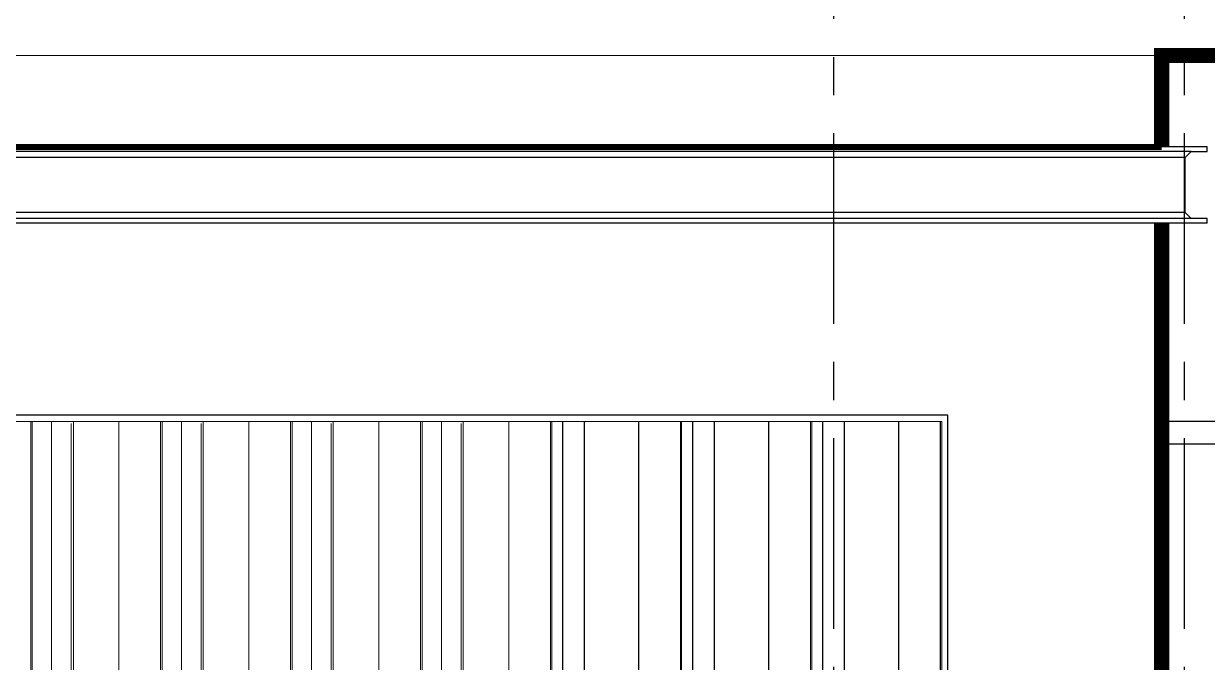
# Model space of a CAD drawing. Header units: metres. Extents: x -58 to 722, y -1100 to 345.
# Drawn here: x 27.578 to 31.461, y 110.861 to 112.956 of the extents above; entities that cross this region are included whole.
import ezdxf

# ---------------------------------------------------------------- set-up
doc = ezdxf.new("R2010")
doc.units = ezdxf.units.M
doc.header["$MEASUREMENT"] = 0
doc.linetypes.add('CENTER2', pattern=[1.125, 0.75, -0.125, 0.125, -0.125])
doc.linetypes.add('CENTERX2', pattern=[4, 2.5, -0.5, 0.5, -0.5])
doc.layers.add('FSR_ARQ_002MURO', color=150, linetype='Continuous', lineweight=30)
doc.layers.add('FSR_ARQ_013VENTANAS', color=4, linetype='Continuous', lineweight=5)
doc.layers.add('FSR_ARQ_016EJES', color=135, linetype='CENTER2')
doc.layers.add('FSR_ARQ_29PERFILES ACERO', color=143, linetype='Continuous')

msp = doc.modelspace()

# ---------------------------------------------------------------- linework, layer by layer
at = {"layer": 'FSR_ARQ_002MURO', "lineweight": 0}
for p, q in [((31.3114, 112.8515), (25.8614, 112.8515)), ((27.6009, 109.7015), (27.6009, 111.6515)), ((27.6056, 109.7015), (27.6056, 111.6515)), ((28.0273, 109.7015), (28.0273, 111.6515)), ((28.032, 109.7015), (28.032, 111.6515)), ((28.4539, 109.7015), (28.4539, 111.6515)), ((28.4584, 109.7015), (28.4584, 111.6515)), ((28.8803, 109.7015), (28.8803, 111.6515)), ((28.8849, 109.7015), (28.8849, 111.6515)), ((29.3066, 109.7015), (29.3066, 111.6515)), ((29.3113, 109.7015), (29.3113, 111.6515)), ((29.7331, 109.7015), (29.7331, 111.6515)), ((29.7368, 109.7015), (29.7368, 111.6515)), ((30.1597, 109.7015), (30.1597, 111.6515)), ((30.1642, 109.7015), (30.1642, 111.6515))]:
    msp.add_line(p, q, dxfattribs=at)
for points, const_width in [([(31.3114, 112.5515), (31.3114, 112.8515), (37.4614, 112.8515), (37.4614, 108.7515), (31.3114, 108.7515)], 0.05), ([(31.3114, 108.7515), (24.9614, 108.7515), (24.9614, 112.5515), (31.3114, 112.5515)], 0.02), ([(31.3114, 109.0015), (31.3114, 112.3015)], 0.05)]:
    msp.add_lwpolyline(points, dxfattribs=dict(at, const_width=const_width))
msp.add_lwpolyline([(30.5906, 109.7015), (30.5906, 111.6515), (25.7614, 111.6515), (25.7614, 109.7015)], dxfattribs=at)
at = {"layer": 'FSR_ARQ_013VENTANAS', "ltscale": 0.01}
for p, q in [((27.6692, 109.7015), (27.6692, 111.6515)), ((27.7339, 109.7015), (27.7339, 111.6444)), ((27.741, 109.7015), (27.741, 111.6515)), ((27.8906, 109.7015), (27.8906, 111.6515)), ((28.0956, 109.7015), (28.0956, 111.6515)), ((28.1604, 109.7015), (28.1604, 111.6444)), ((28.1674, 109.7015), (28.1674, 111.6515)), ((28.317, 109.7015), (28.317, 111.6515)), ((28.5221, 109.7015), (28.5221, 111.6515)), ((28.5868, 109.7015), (28.5868, 111.6444)), ((28.5939, 109.7015), (28.5939, 111.6515)), ((28.7435, 109.7015), (28.7435, 111.6515)), ((28.9485, 109.7015), (28.9485, 111.6515)), ((29.0132, 109.7015), (29.0132, 111.6444)), ((29.0203, 109.7015), (29.0203, 111.6515)), ((29.1699, 109.7015), (29.1699, 111.6515))]:
    msp.add_line(p, q, dxfattribs=at)
at = {"layer": 'FSR_ARQ_016EJES', "linetype": 'CENTERX2', "ltscale": 0.25}
for p, q in [((30.2364, 103.9715), (30.2364, 115.3831)), ((31.3864, 103.9715), (31.3864, 115.3831))]:
    msp.add_line(p, q, dxfattribs=at)
at = {"layer": 'FSR_ARQ_29PERFILES ACERO', "ltscale": 0.01}
for p, q in [((31.4614, 112.5515), (31.3114, 112.5515)), ((31.4087, 112.5364), (24.9765, 112.5364)), ((31.3887, 112.5165), (24.9964, 112.5165)), ((31.3887, 112.3365), (25.1764, 112.3365)), ((31.4087, 112.3166), (25.1963, 112.3166)), ((31.4614, 112.3015), (25.2114, 112.3015)), ((31.9114, 111.6515), (31.3114, 111.6515)), ((31.9114, 111.5765), (31.3114, 111.5765))]:
    msp.add_line(p, q, dxfattribs=at)
at = {"layer": 'FSR_ARQ_29PERFILES ACERO', "linetype": 'ByBlock'}
for p, q in [((29.3467, 109.7015), (29.3467, 111.6515)), ((29.4185, 109.7015), (29.4185, 111.6515)), ((29.5963, 109.7015), (29.5963, 111.6515)), ((29.7731, 109.7015), (29.7731, 111.6515)), ((29.8449, 109.7015), (29.8449, 111.6515)), ((30.0228, 109.0015), (30.0228, 111.6515)), ((30.1996, 109.7015), (30.1996, 111.6515)), ((30.2714, 109.7015), (30.2714, 111.6515)), ((30.4492, 109.7015), (30.4492, 111.6515)), ((30.586, 109.7015), (30.586, 111.6515))]:
    msp.add_line(p, q, dxfattribs=at)
at = {"layer": 'FSR_ARQ_29PERFILES ACERO', "ltscale": 0.01}
msp.add_lwpolyline([(31.4614, 112.3015), (31.4614, 112.3015), (31.4614, 112.3166), (31.4087, 112.3166), (31.3887, 112.3365), (31.3887, 112.5165), (31.4087, 112.5364), (31.4614, 112.5364), (31.4614, 112.5515), (31.4614, 112.5515)], dxfattribs=at)
at = {"layer": 'FSR_ARQ_29PERFILES ACERO', "linetype": 'ByBlock'}
msp.add_lwpolyline([(30.6106, 109.7015), (30.6106, 111.6715), (25.7414, 111.6715), (25.7414, 109.7015)], dxfattribs=at)

doc.saveas('drawing.dxf')
